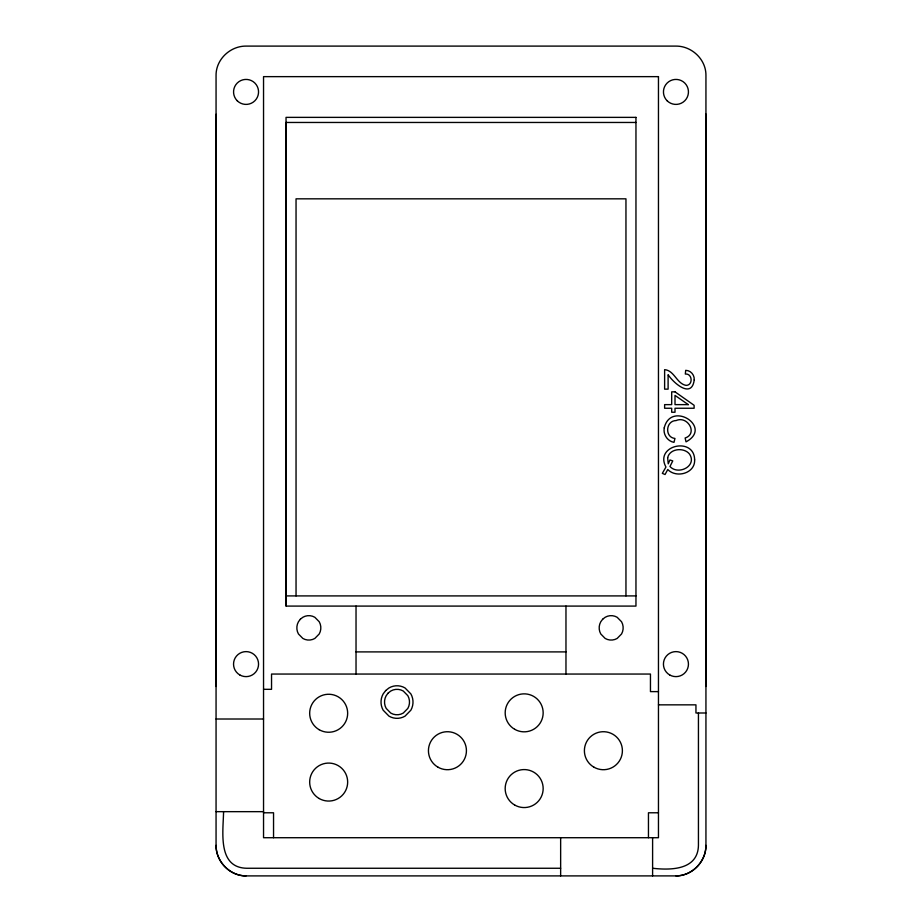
<?xml version="1.0" encoding="UTF-8"?>
<svg xmlns="http://www.w3.org/2000/svg" width="922" height="922" viewBox="0 0 922 922"><rect width="100%" height="100%" fill="white"/><g stroke="black" fill="none" stroke-linecap="round" stroke-linejoin="round"><path stroke-width="1.38" d="M216.059 686.487L216.059 114.282M705.941 686.487L705.941 114.051M705.941 845.359C706.102 861.563 692.215 875.9 675.953 875.9L246.047 875.9C229.797 875.969 215.921 861.494 216.059 845.359L216.059 75.189C216.013 59.285 230.339 45.962 246.047 46.1L675.953 46.1C691.661 45.962 705.987 59.285 705.941 75.189L705.941 845.359C706.056 861.494 692.215 875.969 675.953 875.9M635.961 122.465L286.039 122.465L286.235 606.088M286.235 595.912L635.961 595.912M356.03 651.9L565.97 651.9M263.542 689.322L271.541 689.322L271.541 674.051L650.459 674.051L650.459 691.615L658.458 691.615M658.458 704.846L695.949 704.846L695.949 712.994L705.941 712.994M216.059 719.01L263.542 719.01M216.059 811.66L263.542 811.66M263.542 812.778L273.546 812.778L273.546 837.718M658.458 812.778L648.454 812.778L648.454 837.718M560.645 868.259L246.543 868.259C216.993 867.533 223.343 830.86 223.562 811.66M652.603 868.259C670.905 870.345 697.942 870.057 698.438 845.359L698.438 712.994M246.047 875.9C229.774 875.935 215.898 861.551 216.059 845.359M652.603 837.718L652.603 875.9M625.957 595.912L625.957 198.829L296.043 198.829L296.043 595.912M565.97 606.088L565.97 674.051M560.645 837.718L560.645 875.9M356.03 606.088L356.03 674.051M664.243 427.866C663.01 434.389 667.367 441.154 673.982 442.353L674.962 438.446C664.485 437.431 665.649 420.639 676.091 420.57C687.674 415.326 698.208 433.755 685.127 438.008L686.026 441.845C713.49 427.197 670.939 400.125 664.243 427.866M694.635 459.871C695.303 473.412 676.241 478.506 667.782 469.505L665.05 474.519L662.33 473.366L665.949 467.028C654.067 445.234 694.427 436.29 694.635 459.871M694.231 379.91C691.731 399.272 673.325 382.78 668.104 374.678L668.104 389.142L664.624 389.142L664.624 369.653C674.408 370.46 676.76 383.794 686.129 385.384C693.286 385.35 692.468 373.203 685.323 374.055L685.703 370.333C690.728 370.379 694.623 374.977 694.231 379.91M667.655 457.773L668.243 463.835L669.937 459.974L672.772 460.919L669.96 466.486C678.131 475.568 697.32 466.152 689.598 454.177C684.251 447.124 669.66 448.299 667.655 457.773M300.353 619.227L298.451 621.751A12.401 12.401 0 0 0 298.451 633.967L302.842 638.439A11.813 11.813 0 0 0 314.84 638.439L319.231 633.967A12.401 12.401 0 0 0 319.231 621.751L314.84 617.279A11.813 11.813 0 0 0 302.842 617.279L300.353 619.227M385.707 690.532L383.16 693.909A16.538 16.538 0 0 0 383.16 710.194L389.015 716.163A15.755 15.755 0 0 0 405.012 716.163L410.866 710.194A16.538 16.538 0 0 0 410.866 693.909L405.012 687.939A15.755 15.755 0 0 0 389.015 687.939L385.707 690.532M388.174 693.056L386.191 695.684A12.92 12.92 0 0 0 386.191 708.407L390.767 713.075A12.309 12.309 0 0 0 403.26 713.075L407.835 708.419A12.92 12.92 0 0 0 407.835 695.684L403.26 691.027A12.309 12.309 0 0 0 390.767 691.027L388.174 693.056M602.677 619.227L600.775 621.751A12.401 12.401 0 0 0 600.775 633.967L605.166 638.439A11.813 11.813 0 0 0 617.164 638.439L621.555 633.967A12.401 12.401 0 0 0 621.555 621.751L617.164 617.279A11.813 11.813 0 0 0 605.166 617.279L602.677 619.227M658.458 76.641L263.542 76.641L263.542 837.718L658.458 837.718L658.458 76.641M635.961 117.371L286.039 117.371L286.039 606.088L635.961 606.088L635.961 117.371M675.008 391.838L671.689 391.838L671.689 404.631L664.624 404.631L664.624 408.25L671.689 408.25L671.689 412.238L675.008 412.238L675.008 408.25L694.116 408.25L694.116 405.3L675.008 391.838M688.296 404.631L675.008 404.631L675.008 395.4L688.296 404.631M237.219 100.752A12.493 12.493 0 0 0 258.125 95.15A12.493 12.493 0 0 0 242.82 79.845A12.493 12.493 0 0 0 237.219 100.752M669.695 674.95A12.493 12.493 0 0 0 688.446 664.128A12.493 12.493 0 0 0 669.695 653.295A12.493 12.493 0 0 0 669.695 674.95M239.801 674.95A12.493 12.493 0 0 0 258.552 664.128A12.493 12.493 0 0 0 239.801 653.295A12.493 12.493 0 0 0 239.801 674.95M667.113 100.752A12.493 12.493 0 0 0 688.019 95.15A12.493 12.493 0 0 0 672.714 79.845A12.493 12.493 0 0 0 667.113 100.752M514.672 729.29A18.993 18.993 0 0 0 543.162 712.844A18.993 18.993 0 0 0 514.672 696.398A18.993 18.993 0 0 0 514.672 729.29M514.672 805.021A18.993 18.993 0 0 0 543.162 788.575A18.993 18.993 0 0 0 514.672 772.117A18.993 18.993 0 0 0 514.672 805.021M593.895 767.162A18.993 18.993 0 0 0 622.396 750.704A18.993 18.993 0 0 0 593.895 734.258A18.993 18.993 0 0 0 593.895 767.162M437.938 767.162A18.993 18.993 0 0 0 466.428 750.704A18.993 18.993 0 0 0 437.938 734.258A18.993 18.993 0 0 0 437.938 767.162M319.173 729.705A18.993 18.993 0 0 0 347.663 713.259A18.993 18.993 0 0 0 319.173 696.802A18.993 18.993 0 0 0 319.173 729.705M319.173 798.521A18.993 18.993 0 0 0 347.663 782.075A18.993 18.993 0 0 0 319.173 765.617A18.993 18.993 0 0 0 319.173 798.521"/></g></svg>
